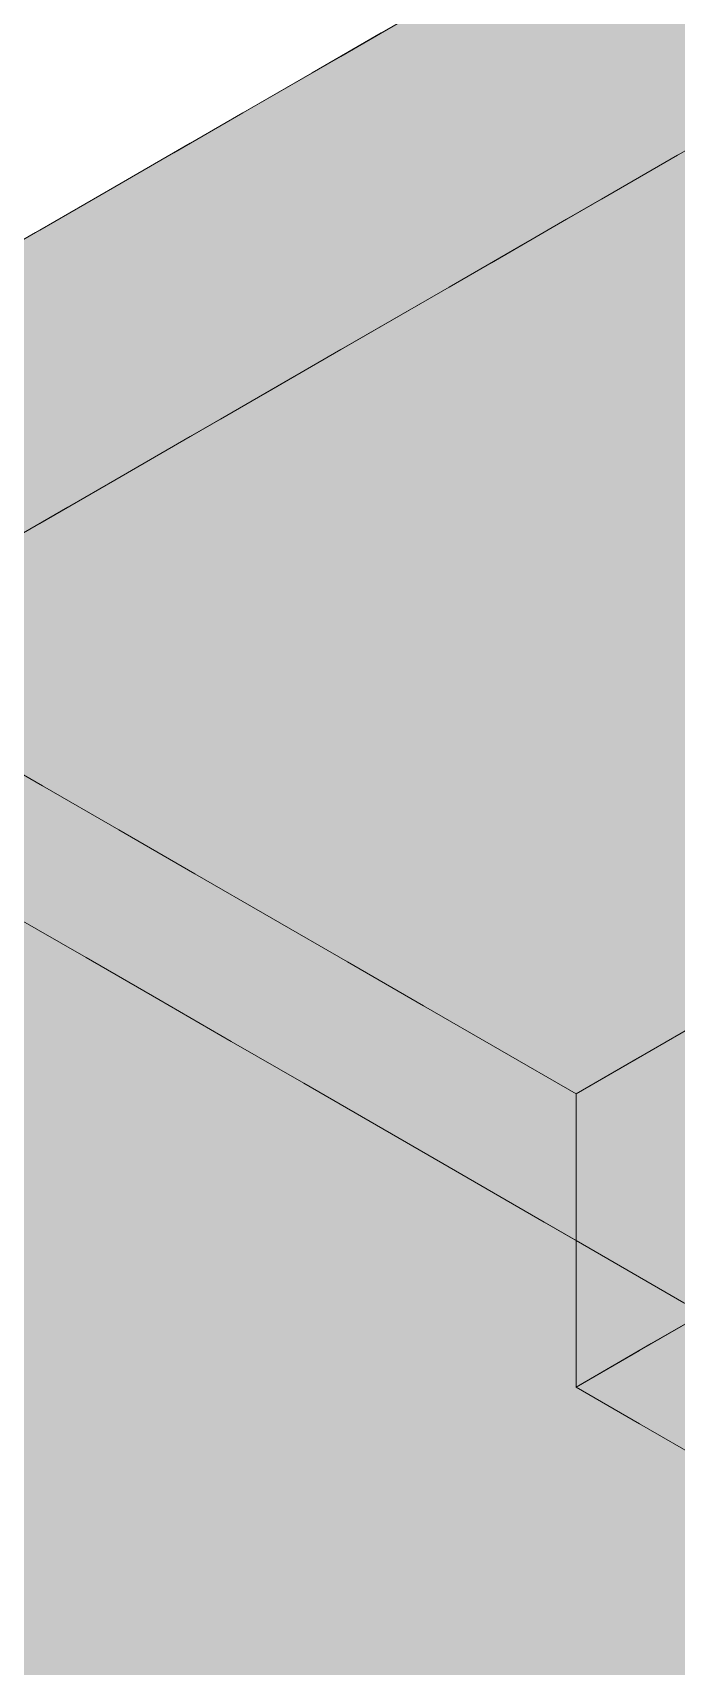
# Model space of a CAD drawing. Header units: metres. Extents: x 349021 to 349543, y 9281040 to 9281959.
# Drawn here: x 349202.324 to 349202.543, y 9281044.325 to 9281044.882 of the extents above; entities that cross this region are included whole.
import ezdxf

# ---------------------------------------------------------------- set-up
doc = ezdxf.new("R2010")
doc.units = ezdxf.units.M
doc.header["$LTSCALE"] = 0.25
doc.layers.add('ISO-3D', color=7, linetype='CONTINUOUS', lineweight=13)
doc.layers.add('ISO-3D-ARISTAS', color=250, linetype='CONTINUOUS', lineweight=13)

msp = doc.modelspace()

# ---------------------------------------------------------------- linework, layer by layer
at = {"layer": 'ISO-3D', "true_color": 0x8e8d88}
for points in [[(349202.50567, 9281044.89148), (349202.48001, 9281044.87667), (349202.50567, 9281044.91815), (349202.48001, 9281044.90333)], [(349202.55699, 9281044.89444), (349202.53133, 9281044.87963), (349202.55699, 9281044.92111), (349202.53133, 9281044.9063)], [(349202.53133, 9281044.87963), (349202.50567, 9281044.86481), (349202.53133, 9281044.9063), (349202.50567, 9281044.89148)], [(349202.48001, 9281044.87667), (349202.45435, 9281044.86185), (349202.48001, 9281044.90333), (349202.45435, 9281044.88852)], [(349202.55699, 9281044.86778), (349202.53133, 9281044.85296), (349202.55699, 9281044.89444), (349202.53133, 9281044.87963)], [(349202.50567, 9281044.86481), (349202.48001, 9281044.85), (349202.50567, 9281044.89148), (349202.48001, 9281044.87667)], [(349202.45435, 9281044.86185), (349202.42869, 9281044.84704), (349202.45435, 9281044.88852), (349202.42869, 9281044.8737)], [(349202.53133, 9281044.85296), (349202.50567, 9281044.83815), (349202.53133, 9281044.87963), (349202.50567, 9281044.86481)], [(349202.42869, 9281044.84704), (349202.40303, 9281044.83222), (349202.42869, 9281044.8737), (349202.40303, 9281044.85889)], [(349202.48001, 9281044.85), (349202.45435, 9281044.83519), (349202.48001, 9281044.87667), (349202.45435, 9281044.86185)], [(349202.55699, 9281044.84778), (349202.53133, 9281044.83296), (349202.55699, 9281044.86778), (349202.53133, 9281044.85296)], [(349202.45435, 9281044.83519), (349202.42869, 9281044.82037), (349202.45435, 9281044.86185), (349202.42869, 9281044.84704)], [(349202.50567, 9281044.83815), (349202.48001, 9281044.82333), (349202.50567, 9281044.86481), (349202.48001, 9281044.85)], [(349202.40303, 9281044.83222), (349202.37737, 9281044.81741), (349202.40303, 9281044.85889), (349202.37737, 9281044.84407)], [(349202.48001, 9281044.82333), (349202.45435, 9281044.80852), (349202.48001, 9281044.85), (349202.45435, 9281044.83519)], [(349202.53133, 9281044.83296), (349202.50567, 9281044.81815), (349202.53133, 9281044.85296), (349202.50567, 9281044.83815)], [(349202.42869, 9281044.82037), (349202.40303, 9281044.80556), (349202.42869, 9281044.84704), (349202.40303, 9281044.83222)], [(349202.37737, 9281044.81741), (349202.35171, 9281044.80259), (349202.37737, 9281044.84407), (349202.35171, 9281044.82926)], [(349202.45435, 9281044.80852), (349202.42869, 9281044.7937), (349202.45435, 9281044.83519), (349202.42869, 9281044.82037)], [(349202.50567, 9281044.81815), (349202.48001, 9281044.80333), (349202.50567, 9281044.83815), (349202.48001, 9281044.82333)], [(349202.35171, 9281044.80259), (349202.32605, 9281044.78778), (349202.35171, 9281044.82926), (349202.32605, 9281044.81444)], [(349202.40303, 9281044.80556), (349202.37737, 9281044.79074), (349202.40303, 9281044.83222), (349202.37737, 9281044.81741)], [(349202.48001, 9281044.80333), (349202.45435, 9281044.78852), (349202.48001, 9281044.82333), (349202.45435, 9281044.80852)], [(349202.37737, 9281044.79074), (349202.35171, 9281044.77593), (349202.37737, 9281044.81741), (349202.35171, 9281044.80259)], [(349202.42869, 9281044.7937), (349202.40303, 9281044.77889), (349202.42869, 9281044.82037), (349202.40303, 9281044.80556)], [(349202.32605, 9281044.78778), (349202.30039, 9281044.77296), (349202.32605, 9281044.81444), (349202.30039, 9281044.79963)], [(349202.40303, 9281044.77889), (349202.37737, 9281044.76407), (349202.40303, 9281044.80556), (349202.37737, 9281044.79074)], [(349202.45435, 9281044.78852), (349202.42869, 9281044.7737), (349202.45435, 9281044.80852), (349202.42869, 9281044.7937)], [(349202.35171, 9281044.77593), (349202.32605, 9281044.76111), (349202.35171, 9281044.80259), (349202.32605, 9281044.78778)], [(349202.37737, 9281044.76407), (349202.35171, 9281044.74926), (349202.37737, 9281044.79074), (349202.35171, 9281044.77593)], [(349202.42869, 9281044.7737), (349202.40303, 9281044.75889), (349202.42869, 9281044.7937), (349202.40303, 9281044.77889)], [(349202.32605, 9281044.76111), (349202.30039, 9281044.7463), (349202.32605, 9281044.78778), (349202.30039, 9281044.77296)], [(349202.40303, 9281044.75889), (349202.37737, 9281044.74407), (349202.40303, 9281044.77889), (349202.37737, 9281044.76407)], [(349202.35171, 9281044.74926), (349202.32605, 9281044.73444), (349202.35171, 9281044.77593), (349202.32605, 9281044.76111)], [(349202.32605, 9281044.73444), (349202.30039, 9281044.71963), (349202.32605, 9281044.76111), (349202.30039, 9281044.7463)], [(349202.37737, 9281044.74407), (349202.35171, 9281044.72926), (349202.37737, 9281044.76407), (349202.35171, 9281044.74926)], [(349202.35171, 9281044.72926), (349202.32605, 9281044.71444), (349202.35171, 9281044.74926), (349202.32605, 9281044.73444)], [(349202.32605, 9281044.71444), (349202.30039, 9281044.69963), (349202.32605, 9281044.73444), (349202.30039, 9281044.71963)], [(349202.5602, 9281044.52463), (349202.53454, 9281044.50981), (349202.5602, 9281044.54963), (349202.53454, 9281044.53481)], [(349202.53454, 9281044.50981), (349202.50888, 9281044.495), (349202.53454, 9281044.53481), (349202.50888, 9281044.52)], [(349202.5602, 9281044.49963), (349202.53454, 9281044.48481), (349202.5602, 9281044.52463), (349202.53454, 9281044.50981)], [(349202.53454, 9281044.48481), (349202.50888, 9281044.47), (349202.53454, 9281044.50981), (349202.50888, 9281044.495)], [(349202.5602, 9281044.47463), (349202.53454, 9281044.45981), (349202.5602, 9281044.49963), (349202.53454, 9281044.48481)], [(349202.53454, 9281044.45981), (349202.50888, 9281044.445), (349202.53454, 9281044.48481), (349202.50888, 9281044.47)], [(349202.5602, 9281044.44963), (349202.53454, 9281044.43481), (349202.5602, 9281044.47463), (349202.53454, 9281044.45981)], [(349202.53454, 9281044.43481), (349202.50888, 9281044.42), (349202.53454, 9281044.45981), (349202.50888, 9281044.445)]]:
    msp.add_solid(points, dxfattribs=at)
at = {"layer": 'ISO-3D', "true_color": 0xb0aea8}
for points in [[(349202.51438, 9281044.8946), (349202.4908, 9281044.88099), (349202.48963, 9281044.90889), (349202.46606, 9281044.89528)], [(349202.5627, 9281044.89393), (349202.53912, 9281044.88032), (349202.53795, 9281044.90821), (349202.51438, 9281044.8946)], [(349202.4908, 9281044.88099), (349202.46723, 9281044.86738), (349202.46606, 9281044.89528), (349202.44248, 9281044.88167)], [(349202.53912, 9281044.88032), (349202.51555, 9281044.86671), (349202.51438, 9281044.8946), (349202.4908, 9281044.88099)], [(349202.58744, 9281044.87964), (349202.56386, 9281044.86603), (349202.5627, 9281044.89393), (349202.53912, 9281044.88032)], [(349202.46723, 9281044.86738), (349202.44365, 9281044.85377), (349202.44248, 9281044.88167), (349202.41891, 9281044.86806)], [(349202.51555, 9281044.86671), (349202.49197, 9281044.8531), (349202.4908, 9281044.88099), (349202.46723, 9281044.86738)], [(349202.56386, 9281044.86603), (349202.54029, 9281044.85242), (349202.53912, 9281044.88032), (349202.51555, 9281044.86671)], [(349202.44365, 9281044.85377), (349202.42008, 9281044.84016), (349202.41891, 9281044.86806), (349202.39533, 9281044.85444)], [(349202.49197, 9281044.8531), (349202.4684, 9281044.83948), (349202.46723, 9281044.86738), (349202.44365, 9281044.85377)], [(349202.54029, 9281044.85242), (349202.51671, 9281044.83881), (349202.51555, 9281044.86671), (349202.49197, 9281044.8531)], [(349202.58861, 9281044.85175), (349202.56503, 9281044.83813), (349202.56386, 9281044.86603), (349202.54029, 9281044.85242)], [(349202.42008, 9281044.84016), (349202.3965, 9281044.82655), (349202.39533, 9281044.85444), (349202.37176, 9281044.84083)], [(349202.4684, 9281044.83948), (349202.44482, 9281044.82587), (349202.44365, 9281044.85377), (349202.42008, 9281044.84016)], [(349202.51671, 9281044.83881), (349202.49314, 9281044.8252), (349202.49197, 9281044.8531), (349202.4684, 9281044.83948)], [(349202.56503, 9281044.83813), (349202.54146, 9281044.82452), (349202.54029, 9281044.85242), (349202.51671, 9281044.83881)], [(349202.3965, 9281044.82655), (349202.37293, 9281044.81294), (349202.37176, 9281044.84083), (349202.34818, 9281044.82722)], [(349202.44482, 9281044.82587), (349202.42124, 9281044.81226), (349202.42008, 9281044.84016), (349202.3965, 9281044.82655)], [(349202.49314, 9281044.8252), (349202.46956, 9281044.81159), (349202.4684, 9281044.83948), (349202.44482, 9281044.82587)], [(349202.54146, 9281044.82452), (349202.51788, 9281044.81091), (349202.51671, 9281044.83881), (349202.49314, 9281044.8252)], [(349202.5695, 9281044.825), (349202.54352, 9281044.81), (349202.54352, 9281044.84), (349202.51754, 9281044.825)], [(349202.58978, 9281044.82385), (349202.5662, 9281044.81024), (349202.56503, 9281044.83813), (349202.54146, 9281044.82452)], [(349202.37293, 9281044.81294), (349202.34935, 9281044.79933), (349202.34818, 9281044.82722), (349202.32461, 9281044.81361)], [(349202.42124, 9281044.81226), (349202.39767, 9281044.79865), (349202.3965, 9281044.82655), (349202.37293, 9281044.81294)], [(349202.46956, 9281044.81159), (349202.44599, 9281044.79798), (349202.44482, 9281044.82587), (349202.42124, 9281044.81226)], [(349202.51788, 9281044.81091), (349202.49431, 9281044.7973), (349202.49314, 9281044.8252), (349202.46956, 9281044.81159)], [(349202.54352, 9281044.81), (349202.51754, 9281044.795), (349202.51754, 9281044.825), (349202.49156, 9281044.81)], [(349202.5662, 9281044.81024), (349202.54263, 9281044.79663), (349202.54146, 9281044.82452), (349202.51788, 9281044.81091)], [(349202.34935, 9281044.79933), (349202.32578, 9281044.78571), (349202.32461, 9281044.81361), (349202.30103, 9281044.8)], [(349202.39767, 9281044.79865), (349202.37409, 9281044.78504), (349202.37293, 9281044.81294), (349202.34935, 9281044.79933)], [(349202.44599, 9281044.79798), (349202.42241, 9281044.78437), (349202.42124, 9281044.81226), (349202.39767, 9281044.79865)], [(349202.49431, 9281044.7973), (349202.47073, 9281044.78369), (349202.46956, 9281044.81159), (349202.44599, 9281044.79798)], [(349202.54263, 9281044.79663), (349202.51905, 9281044.78302), (349202.51788, 9281044.81091), (349202.49431, 9281044.7973)], [(349202.51754, 9281044.795), (349202.49156, 9281044.78), (349202.49156, 9281044.81), (349202.46558, 9281044.795)], [(349202.5695, 9281044.795), (349202.54352, 9281044.78), (349202.54352, 9281044.81), (349202.51754, 9281044.795)], [(349202.59094, 9281044.79595), (349202.56737, 9281044.78234), (349202.5662, 9281044.81024), (349202.54263, 9281044.79663)], [(349202.32578, 9281044.78571), (349202.31712, 9281044.78071), (349202.30103, 9281044.8), (349202.29237, 9281044.795)], [(349202.37409, 9281044.78504), (349202.35052, 9281044.77143), (349202.34935, 9281044.79933), (349202.32578, 9281044.78571)], [(349202.42241, 9281044.78437), (349202.39884, 9281044.77075), (349202.39767, 9281044.79865), (349202.37409, 9281044.78504)], [(349202.47073, 9281044.78369), (349202.44716, 9281044.77008), (349202.44599, 9281044.79798), (349202.42241, 9281044.78437)], [(349202.49156, 9281044.78), (349202.46558, 9281044.765), (349202.46558, 9281044.795), (349202.4396, 9281044.78)], [(349202.51905, 9281044.78302), (349202.49548, 9281044.7694), (349202.49431, 9281044.7973), (349202.47073, 9281044.78369)], [(349202.54352, 9281044.78), (349202.51754, 9281044.765), (349202.51754, 9281044.795), (349202.49156, 9281044.78)], [(349202.56737, 9281044.78234), (349202.54379, 9281044.76873), (349202.54263, 9281044.79663), (349202.51905, 9281044.78302)], [(349202.35052, 9281044.77143), (349202.34186, 9281044.76643), (349202.32578, 9281044.78571), (349202.31712, 9281044.78071)], [(349202.39884, 9281044.77075), (349202.37526, 9281044.75714), (349202.37409, 9281044.78504), (349202.35052, 9281044.77143)], [(349202.44716, 9281044.77008), (349202.42358, 9281044.75647), (349202.42241, 9281044.78437), (349202.39884, 9281044.77075)], [(349202.49548, 9281044.7694), (349202.4719, 9281044.75579), (349202.47073, 9281044.78369), (349202.44716, 9281044.77008)], [(349202.54379, 9281044.76873), (349202.52022, 9281044.75512), (349202.51905, 9281044.78302), (349202.49548, 9281044.7694)], [(349202.34186, 9281044.76643), (349202.31712, 9281044.75214), (349202.31712, 9281044.78071), (349202.29237, 9281044.76643)], [(349202.46558, 9281044.765), (349202.4396, 9281044.75), (349202.4396, 9281044.78), (349202.41362, 9281044.765)], [(349202.51754, 9281044.765), (349202.49156, 9281044.75), (349202.49156, 9281044.78), (349202.46558, 9281044.765)], [(349202.5695, 9281044.765), (349202.54352, 9281044.75), (349202.54352, 9281044.78), (349202.51754, 9281044.765)], [(349202.3666, 9281044.75214), (349202.34186, 9281044.73786), (349202.34186, 9281044.76643), (349202.31712, 9281044.75214)], [(349202.37526, 9281044.75714), (349202.3666, 9281044.75214), (349202.35052, 9281044.77143), (349202.34186, 9281044.76643)], [(349202.42358, 9281044.75647), (349202.40001, 9281044.74286), (349202.39884, 9281044.77075), (349202.37526, 9281044.75714)], [(349202.4719, 9281044.75579), (349202.44833, 9281044.74218), (349202.44716, 9281044.77008), (349202.42358, 9281044.75647)], [(349202.52022, 9281044.75512), (349202.49664, 9281044.74151), (349202.49548, 9281044.7694), (349202.4719, 9281044.75579)], [(349202.56854, 9281044.75444), (349202.54496, 9281044.74083), (349202.54379, 9281044.76873), (349202.52022, 9281044.75512)], [(349202.4396, 9281044.75), (349202.41362, 9281044.735), (349202.41362, 9281044.765), (349202.38763, 9281044.75)], [(349202.49156, 9281044.75), (349202.46558, 9281044.735), (349202.46558, 9281044.765), (349202.4396, 9281044.75)], [(349202.54352, 9281044.75), (349202.51754, 9281044.735), (349202.51754, 9281044.765), (349202.49156, 9281044.75)], [(349202.40001, 9281044.74286), (349202.39135, 9281044.73786), (349202.37526, 9281044.75714), (349202.3666, 9281044.75214)], [(349202.44833, 9281044.74218), (349202.42475, 9281044.72857), (349202.42358, 9281044.75647), (349202.40001, 9281044.74286)], [(349202.49664, 9281044.74151), (349202.47307, 9281044.7279), (349202.4719, 9281044.75579), (349202.44833, 9281044.74218)], [(349202.54496, 9281044.74083), (349202.52139, 9281044.72722), (349202.52022, 9281044.75512), (349202.49664, 9281044.74151)], [(349202.34186, 9281044.73786), (349202.31712, 9281044.72357), (349202.31712, 9281044.75214), (349202.29237, 9281044.73786)], [(349202.39135, 9281044.73786), (349202.3666, 9281044.72357), (349202.3666, 9281044.75214), (349202.34186, 9281044.73786)], [(349202.41362, 9281044.735), (349202.38763, 9281044.72), (349202.38763, 9281044.75), (349202.36165, 9281044.735)], [(349202.46558, 9281044.735), (349202.4396, 9281044.72), (349202.4396, 9281044.75), (349202.41362, 9281044.735)], [(349202.51754, 9281044.735), (349202.49156, 9281044.72), (349202.49156, 9281044.75), (349202.46558, 9281044.735)], [(349202.5695, 9281044.735), (349202.54352, 9281044.72), (349202.54352, 9281044.75), (349202.51754, 9281044.735)], [(349202.42475, 9281044.72857), (349202.41609, 9281044.72357), (349202.40001, 9281044.74286), (349202.39135, 9281044.73786)], [(349202.47307, 9281044.7279), (349202.44949, 9281044.71429), (349202.44833, 9281044.74218), (349202.42475, 9281044.72857)], [(349202.52139, 9281044.72722), (349202.49781, 9281044.71361), (349202.49664, 9281044.74151), (349202.47307, 9281044.7279)], [(349202.56971, 9281044.72655), (349202.54613, 9281044.71294), (349202.54496, 9281044.74083), (349202.52139, 9281044.72722)], [(349202.3666, 9281044.72357), (349202.34186, 9281044.70929), (349202.34186, 9281044.73786), (349202.31712, 9281044.72357)], [(349202.38763, 9281044.72), (349202.36165, 9281044.705), (349202.36165, 9281044.735), (349202.33567, 9281044.72)], [(349202.41609, 9281044.72357), (349202.39135, 9281044.70929), (349202.39135, 9281044.73786), (349202.3666, 9281044.72357)], [(349202.4396, 9281044.72), (349202.41362, 9281044.705), (349202.41362, 9281044.735), (349202.38763, 9281044.72)], [(349202.49156, 9281044.72), (349202.46558, 9281044.705), (349202.46558, 9281044.735), (349202.4396, 9281044.72)], [(349202.54352, 9281044.72), (349202.51754, 9281044.705), (349202.51754, 9281044.735), (349202.49156, 9281044.72)], [(349202.44949, 9281044.71429), (349202.44083, 9281044.70929), (349202.42475, 9281044.72857), (349202.41609, 9281044.72357)], [(349202.49781, 9281044.71361), (349202.47424, 9281044.7), (349202.47307, 9281044.7279), (349202.44949, 9281044.71429)], [(349202.54613, 9281044.71294), (349202.52256, 9281044.69933), (349202.52139, 9281044.72722), (349202.49781, 9281044.71361)], [(349202.34186, 9281044.70929), (349202.31712, 9281044.695), (349202.31712, 9281044.72357), (349202.29237, 9281044.70929)], [(349202.39135, 9281044.70929), (349202.3666, 9281044.695), (349202.3666, 9281044.72357), (349202.34186, 9281044.70929)], [(349202.44083, 9281044.70929), (349202.41609, 9281044.695), (349202.41609, 9281044.72357), (349202.39135, 9281044.70929)], [(349202.36165, 9281044.705), (349202.34, 9281044.6925), (349202.33567, 9281044.72), (349202.31402, 9281044.7075)], [(349202.41362, 9281044.705), (349202.38763, 9281044.69), (349202.38763, 9281044.72), (349202.36165, 9281044.705)], [(349202.46558, 9281044.705), (349202.4396, 9281044.69), (349202.4396, 9281044.72), (349202.41362, 9281044.705)], [(349202.51754, 9281044.705), (349202.49156, 9281044.69), (349202.49156, 9281044.72), (349202.46558, 9281044.705)], [(349202.5695, 9281044.705), (349202.54352, 9281044.69), (349202.54352, 9281044.72), (349202.51754, 9281044.705)], [(349202.47424, 9281044.7), (349202.46558, 9281044.695), (349202.44949, 9281044.71429), (349202.44083, 9281044.70929)], [(349202.52256, 9281044.69933), (349202.49898, 9281044.68571), (349202.49781, 9281044.71361), (349202.47424, 9281044.7)], [(349202.57087, 9281044.69865), (349202.5473, 9281044.68504), (349202.54613, 9281044.71294), (349202.52256, 9281044.69933)], [(349202.34, 9281044.6925), (349202.31835, 9281044.68), (349202.31402, 9281044.7075), (349202.29237, 9281044.695)], [(349202.3666, 9281044.695), (349202.34186, 9281044.68071), (349202.34186, 9281044.70929), (349202.31712, 9281044.695)], [(349202.38763, 9281044.69), (349202.36598, 9281044.6775), (349202.36165, 9281044.705), (349202.34, 9281044.6925)], [(349202.41609, 9281044.695), (349202.39135, 9281044.68071), (349202.39135, 9281044.70929), (349202.3666, 9281044.695)], [(349202.4396, 9281044.69), (349202.41362, 9281044.675), (349202.41362, 9281044.705), (349202.38763, 9281044.69)], [(349202.46558, 9281044.695), (349202.44083, 9281044.68071), (349202.44083, 9281044.70929), (349202.41609, 9281044.695)], [(349202.49156, 9281044.69), (349202.46558, 9281044.675), (349202.46558, 9281044.705), (349202.4396, 9281044.69)], [(349202.54352, 9281044.69), (349202.51754, 9281044.675), (349202.51754, 9281044.705), (349202.49156, 9281044.69)], [(349202.49898, 9281044.68571), (349202.49032, 9281044.68071), (349202.47424, 9281044.7), (349202.46558, 9281044.695)], [(349202.5473, 9281044.68504), (349202.52372, 9281044.67143), (349202.52256, 9281044.69933), (349202.49898, 9281044.68571)], [(349202.34186, 9281044.68071), (349202.31712, 9281044.66643), (349202.31712, 9281044.695), (349202.29237, 9281044.68071)], [(349202.39135, 9281044.68071), (349202.3666, 9281044.66643), (349202.3666, 9281044.695), (349202.34186, 9281044.68071)], [(349202.44083, 9281044.68071), (349202.41609, 9281044.66643), (349202.41609, 9281044.695), (349202.39135, 9281044.68071)], [(349202.49032, 9281044.68071), (349202.46558, 9281044.66643), (349202.46558, 9281044.695), (349202.44083, 9281044.68071)], [(349202.36598, 9281044.6775), (349202.34433, 9281044.665), (349202.34, 9281044.6925), (349202.31835, 9281044.68)], [(349202.41362, 9281044.675), (349202.39196, 9281044.6625), (349202.38763, 9281044.69), (349202.36598, 9281044.6775)], [(349202.46558, 9281044.675), (349202.4396, 9281044.66), (349202.4396, 9281044.69), (349202.41362, 9281044.675)], [(349202.51754, 9281044.675), (349202.49156, 9281044.66), (349202.49156, 9281044.69), (349202.46558, 9281044.675)], [(349202.5695, 9281044.675), (349202.54352, 9281044.66), (349202.54352, 9281044.69), (349202.51754, 9281044.675)], [(349202.52372, 9281044.67143), (349202.51506, 9281044.66643), (349202.49898, 9281044.68571), (349202.49032, 9281044.68071)], [(349202.57204, 9281044.67075), (349202.54847, 9281044.65714), (349202.5473, 9281044.68504), (349202.52372, 9281044.67143)], [(349202.34433, 9281044.665), (349202.32268, 9281044.6525), (349202.31835, 9281044.68), (349202.2967, 9281044.6675)], [(349202.3666, 9281044.66643), (349202.34186, 9281044.65214), (349202.34186, 9281044.68071), (349202.31712, 9281044.66643)], [(349202.39196, 9281044.6625), (349202.37031, 9281044.65), (349202.36598, 9281044.6775), (349202.34433, 9281044.665)], [(349202.41609, 9281044.66643), (349202.39135, 9281044.65214), (349202.39135, 9281044.68071), (349202.3666, 9281044.66643)], [(349202.46558, 9281044.66643), (349202.44083, 9281044.65214), (349202.44083, 9281044.68071), (349202.41609, 9281044.66643)], [(349202.51506, 9281044.66643), (349202.49032, 9281044.65214), (349202.49032, 9281044.68071), (349202.46558, 9281044.66643)], [(349202.4396, 9281044.66), (349202.41795, 9281044.6475), (349202.41362, 9281044.675), (349202.39196, 9281044.6625)], [(349202.49156, 9281044.66), (349202.46558, 9281044.645), (349202.46558, 9281044.675), (349202.4396, 9281044.66)], [(349202.54352, 9281044.66), (349202.51754, 9281044.645), (349202.51754, 9281044.675), (349202.49156, 9281044.66)], [(349202.34186, 9281044.65214), (349202.31712, 9281044.63786), (349202.31712, 9281044.66643), (349202.29237, 9281044.65214)], [(349202.39135, 9281044.65214), (349202.3666, 9281044.63786), (349202.3666, 9281044.66643), (349202.34186, 9281044.65214)], [(349202.44083, 9281044.65214), (349202.41609, 9281044.63786), (349202.41609, 9281044.66643), (349202.39135, 9281044.65214)], [(349202.49032, 9281044.65214), (349202.46558, 9281044.63786), (349202.46558, 9281044.66643), (349202.44083, 9281044.65214)], [(349202.53981, 9281044.65214), (349202.51506, 9281044.63786), (349202.51506, 9281044.66643), (349202.49032, 9281044.65214)], [(349202.54847, 9281044.65714), (349202.53981, 9281044.65214), (349202.52372, 9281044.67143), (349202.51506, 9281044.66643)], [(349202.37031, 9281044.65), (349202.34866, 9281044.6375), (349202.34433, 9281044.665), (349202.32268, 9281044.6525)], [(349202.41795, 9281044.6475), (349202.3963, 9281044.635), (349202.39196, 9281044.6625), (349202.37031, 9281044.65)], [(349202.46558, 9281044.645), (349202.44393, 9281044.6325), (349202.4396, 9281044.66), (349202.41795, 9281044.6475)], [(349202.51754, 9281044.645), (349202.49156, 9281044.63), (349202.49156, 9281044.66), (349202.46558, 9281044.645)], [(349202.5695, 9281044.645), (349202.54352, 9281044.63), (349202.54352, 9281044.66), (349202.51754, 9281044.645)], [(349202.57321, 9281044.64286), (349202.56455, 9281044.63786), (349202.54847, 9281044.65714), (349202.53981, 9281044.65214)], [(349202.34866, 9281044.6375), (349202.32701, 9281044.625), (349202.32268, 9281044.6525), (349202.30103, 9281044.64)], [(349202.3666, 9281044.63786), (349202.34186, 9281044.62357), (349202.34186, 9281044.65214), (349202.31712, 9281044.63786)], [(349202.3963, 9281044.635), (349202.37464, 9281044.6225), (349202.37031, 9281044.65), (349202.34866, 9281044.6375)], [(349202.41609, 9281044.63786), (349202.39135, 9281044.62357), (349202.39135, 9281044.65214), (349202.3666, 9281044.63786)], [(349202.46558, 9281044.63786), (349202.44083, 9281044.62357), (349202.44083, 9281044.65214), (349202.41609, 9281044.63786)], [(349202.51506, 9281044.63786), (349202.49032, 9281044.62357), (349202.49032, 9281044.65214), (349202.46558, 9281044.63786)], [(349202.56455, 9281044.63786), (349202.53981, 9281044.62357), (349202.53981, 9281044.65214), (349202.51506, 9281044.63786)], [(349202.44393, 9281044.6325), (349202.42228, 9281044.62), (349202.41795, 9281044.6475), (349202.3963, 9281044.635)], [(349202.49156, 9281044.63), (349202.46991, 9281044.6175), (349202.46558, 9281044.645), (349202.44393, 9281044.6325)], [(349202.54352, 9281044.63), (349202.51754, 9281044.615), (349202.51754, 9281044.645), (349202.49156, 9281044.63)], [(349202.34186, 9281044.62357), (349202.31712, 9281044.60929), (349202.31712, 9281044.63786), (349202.29237, 9281044.62357)], [(349202.37464, 9281044.6225), (349202.35299, 9281044.61), (349202.34866, 9281044.6375), (349202.32701, 9281044.625)], [(349202.39135, 9281044.62357), (349202.3666, 9281044.60929), (349202.3666, 9281044.63786), (349202.34186, 9281044.62357)], [(349202.42228, 9281044.62), (349202.40063, 9281044.6075), (349202.3963, 9281044.635), (349202.37464, 9281044.6225)], [(349202.44083, 9281044.62357), (349202.41609, 9281044.60929), (349202.41609, 9281044.63786), (349202.39135, 9281044.62357)], [(349202.46991, 9281044.6175), (349202.44826, 9281044.605), (349202.44393, 9281044.6325), (349202.42228, 9281044.62)], [(349202.49032, 9281044.62357), (349202.46558, 9281044.60929), (349202.46558, 9281044.63786), (349202.44083, 9281044.62357)], [(349202.53981, 9281044.62357), (349202.51506, 9281044.60929), (349202.51506, 9281044.63786), (349202.49032, 9281044.62357)], [(349202.5893, 9281044.62357), (349202.56455, 9281044.60929), (349202.56455, 9281044.63786), (349202.53981, 9281044.62357)], [(349202.51754, 9281044.615), (349202.49589, 9281044.6025), (349202.49156, 9281044.63), (349202.46991, 9281044.6175)], [(349202.5695, 9281044.615), (349202.54352, 9281044.6), (349202.54352, 9281044.63), (349202.51754, 9281044.615)], [(349202.3666, 9281044.60929), (349202.34186, 9281044.595), (349202.34186, 9281044.62357), (349202.31712, 9281044.60929)], [(349202.40063, 9281044.6075), (349202.37897, 9281044.595), (349202.37464, 9281044.6225), (349202.35299, 9281044.61)], [(349202.41609, 9281044.60929), (349202.39135, 9281044.595), (349202.39135, 9281044.62357), (349202.3666, 9281044.60929)], [(349202.46558, 9281044.60929), (349202.44083, 9281044.595), (349202.44083, 9281044.62357), (349202.41609, 9281044.60929)], [(349202.51506, 9281044.60929), (349202.49032, 9281044.595), (349202.49032, 9281044.62357), (349202.46558, 9281044.60929)], [(349202.56455, 9281044.60929), (349202.53981, 9281044.595), (349202.53981, 9281044.62357), (349202.51506, 9281044.60929)], [(349202.44826, 9281044.605), (349202.42661, 9281044.5925), (349202.42228, 9281044.62), (349202.40063, 9281044.6075)], [(349202.49589, 9281044.6025), (349202.47424, 9281044.59), (349202.46991, 9281044.6175), (349202.44826, 9281044.605)], [(349202.54352, 9281044.6), (349202.52187, 9281044.5875), (349202.51754, 9281044.615), (349202.49589, 9281044.6025)], [(349202.34186, 9281044.595), (349202.31712, 9281044.58071), (349202.31712, 9281044.60929), (349202.29237, 9281044.595)], [(349202.39135, 9281044.595), (349202.3666, 9281044.58071), (349202.3666, 9281044.60929), (349202.34186, 9281044.595)], [(349202.42661, 9281044.5925), (349202.40496, 9281044.58), (349202.40063, 9281044.6075), (349202.37897, 9281044.595)], [(349202.44083, 9281044.595), (349202.41609, 9281044.58071), (349202.41609, 9281044.60929), (349202.39135, 9281044.595)], [(349202.47424, 9281044.59), (349202.45259, 9281044.5775), (349202.44826, 9281044.605), (349202.42661, 9281044.5925)], [(349202.49032, 9281044.595), (349202.46558, 9281044.58071), (349202.46558, 9281044.60929), (349202.44083, 9281044.595)], [(349202.53981, 9281044.595), (349202.51506, 9281044.58071), (349202.51506, 9281044.60929), (349202.49032, 9281044.595)], [(349202.5893, 9281044.595), (349202.56455, 9281044.58071), (349202.56455, 9281044.60929), (349202.53981, 9281044.595)], [(349202.52187, 9281044.5875), (349202.50022, 9281044.575), (349202.49589, 9281044.6025), (349202.47424, 9281044.59)], [(349202.5695, 9281044.585), (349202.54785, 9281044.5725), (349202.54352, 9281044.6), (349202.52187, 9281044.5875)], [(349202.3666, 9281044.58071), (349202.34186, 9281044.56643), (349202.34186, 9281044.595), (349202.31712, 9281044.58071)], [(349202.41609, 9281044.58071), (349202.39135, 9281044.56643), (349202.39135, 9281044.595), (349202.3666, 9281044.58071)], [(349202.46558, 9281044.58071), (349202.44083, 9281044.56643), (349202.44083, 9281044.595), (349202.41609, 9281044.58071)], [(349202.51506, 9281044.58071), (349202.49032, 9281044.56643), (349202.49032, 9281044.595), (349202.46558, 9281044.58071)], [(349202.56455, 9281044.58071), (349202.53981, 9281044.56643), (349202.53981, 9281044.595), (349202.51506, 9281044.58071)], [(349202.45259, 9281044.5775), (349202.43094, 9281044.565), (349202.42661, 9281044.5925), (349202.40496, 9281044.58)], [(349202.50022, 9281044.575), (349202.47857, 9281044.5625), (349202.47424, 9281044.59), (349202.45259, 9281044.5775)], [(349202.54785, 9281044.5725), (349202.5262, 9281044.56), (349202.52187, 9281044.5875), (349202.50022, 9281044.575)], [(349202.39135, 9281044.56643), (349202.3666, 9281044.55214), (349202.3666, 9281044.58071), (349202.34186, 9281044.56643)], [(349202.44083, 9281044.56643), (349202.41609, 9281044.55214), (349202.41609, 9281044.58071), (349202.39135, 9281044.56643)], [(349202.47857, 9281044.5625), (349202.45692, 9281044.55), (349202.45259, 9281044.5775), (349202.43094, 9281044.565)], [(349202.49032, 9281044.56643), (349202.46558, 9281044.55214), (349202.46558, 9281044.58071), (349202.44083, 9281044.56643)], [(349202.53981, 9281044.56643), (349202.51506, 9281044.55214), (349202.51506, 9281044.58071), (349202.49032, 9281044.56643)], [(349202.5893, 9281044.56643), (349202.56455, 9281044.55214), (349202.56455, 9281044.58071), (349202.53981, 9281044.56643)], [(349202.5262, 9281044.56), (349202.50455, 9281044.5475), (349202.50022, 9281044.575), (349202.47857, 9281044.5625)], [(349202.57383, 9281044.5575), (349202.55218, 9281044.545), (349202.54785, 9281044.5725), (349202.5262, 9281044.56)], [(349202.41609, 9281044.55214), (349202.39135, 9281044.53786), (349202.39135, 9281044.56643), (349202.3666, 9281044.55214)], [(349202.46558, 9281044.55214), (349202.44083, 9281044.53786), (349202.44083, 9281044.56643), (349202.41609, 9281044.55214)], [(349202.51506, 9281044.55214), (349202.49032, 9281044.53786), (349202.49032, 9281044.56643), (349202.46558, 9281044.55214)], [(349202.56455, 9281044.55214), (349202.53981, 9281044.53786), (349202.53981, 9281044.56643), (349202.51506, 9281044.55214)], [(349202.50455, 9281044.5475), (349202.4829, 9281044.535), (349202.47857, 9281044.5625), (349202.45692, 9281044.55)], [(349202.55218, 9281044.545), (349202.53053, 9281044.5325), (349202.5262, 9281044.56), (349202.50455, 9281044.5475)], [(349202.44083, 9281044.53786), (349202.41609, 9281044.52357), (349202.41609, 9281044.55214), (349202.39135, 9281044.53786)], [(349202.49032, 9281044.53786), (349202.46558, 9281044.52357), (349202.46558, 9281044.55214), (349202.44083, 9281044.53786)], [(349202.53981, 9281044.53786), (349202.51506, 9281044.52357), (349202.51506, 9281044.55214), (349202.49032, 9281044.53786)], [(349202.57321, 9281044.54714), (349202.54847, 9281044.53286), (349202.56455, 9281044.55214), (349202.53981, 9281044.53786)], [(349202.53053, 9281044.5325), (349202.50888, 9281044.52), (349202.50455, 9281044.5475), (349202.4829, 9281044.535)], [(349202.46558, 9281044.52357), (349202.44083, 9281044.50929), (349202.44083, 9281044.53786), (349202.41609, 9281044.52357)], [(349202.51506, 9281044.52357), (349202.49032, 9281044.50929), (349202.49032, 9281044.53786), (349202.46558, 9281044.52357)], [(349202.54847, 9281044.53286), (349202.52372, 9281044.51857), (349202.53981, 9281044.53786), (349202.51506, 9281044.52357)], [(349202.57228, 9281044.51911), (349202.54754, 9281044.50482), (349202.54847, 9281044.53286), (349202.52372, 9281044.51857)], [(349202.49032, 9281044.50929), (349202.46558, 9281044.495), (349202.46558, 9281044.52357), (349202.44083, 9281044.50929)], [(349202.52372, 9281044.51857), (349202.49898, 9281044.50429), (349202.51506, 9281044.52357), (349202.49032, 9281044.50929)], [(349202.54754, 9281044.50482), (349202.5228, 9281044.49054), (349202.52372, 9281044.51857), (349202.49898, 9281044.50429)], [(349202.49898, 9281044.50429), (349202.47424, 9281044.49), (349202.49032, 9281044.50929), (349202.46558, 9281044.495)], [(349202.57136, 9281044.49107), (349202.54661, 9281044.47679), (349202.54754, 9281044.50482), (349202.5228, 9281044.49054)], [(349202.5228, 9281044.49054), (349202.49805, 9281044.47625), (349202.49898, 9281044.50429), (349202.47424, 9281044.49)], [(349202.54661, 9281044.47679), (349202.52187, 9281044.4625), (349202.5228, 9281044.49054), (349202.49805, 9281044.47625)], [(349202.57043, 9281044.46304), (349202.54568, 9281044.44875), (349202.54661, 9281044.47679), (349202.52187, 9281044.4625)], [(349202.57383, 9281044.4325), (349202.55218, 9281044.42), (349202.55218, 9281044.445), (349202.53053, 9281044.4325)], [(349202.55218, 9281044.42), (349202.53053, 9281044.4075), (349202.53053, 9281044.4325), (349202.50888, 9281044.42)], [(349202.57383, 9281044.4075), (349202.55218, 9281044.395), (349202.55218, 9281044.42), (349202.53053, 9281044.4075)]]:
    msp.add_solid(points, dxfattribs=at)
at = {"layer": 'ISO-3D', "true_color": 0x9e9d98}
for points in [[(349202.32701, 9281044.6), (349202.30103, 9281044.615), (349202.32701, 9281044.625), (349202.30103, 9281044.64)], [(349202.35299, 9281044.585), (349202.32701, 9281044.6), (349202.35299, 9281044.61), (349202.32701, 9281044.625)], [(349202.32701, 9281044.575), (349202.30103, 9281044.59), (349202.32701, 9281044.6), (349202.30103, 9281044.615)], [(349202.37897, 9281044.57), (349202.35299, 9281044.585), (349202.37897, 9281044.595), (349202.35299, 9281044.61)], [(349202.35299, 9281044.56), (349202.32701, 9281044.575), (349202.35299, 9281044.585), (349202.32701, 9281044.6)], [(349202.40496, 9281044.555), (349202.37897, 9281044.57), (349202.40496, 9281044.58), (349202.37897, 9281044.595)], [(349202.32701, 9281044.55), (349202.30103, 9281044.565), (349202.32701, 9281044.575), (349202.30103, 9281044.59)], [(349202.37897, 9281044.545), (349202.35299, 9281044.56), (349202.37897, 9281044.57), (349202.35299, 9281044.585)], [(349202.34186, 9281044.53976), (349202.31712, 9281044.55405), (349202.34186, 9281044.56643), (349202.31712, 9281044.58071)], [(349202.43094, 9281044.54), (349202.40496, 9281044.555), (349202.43094, 9281044.565), (349202.40496, 9281044.58)], [(349202.35299, 9281044.535), (349202.32701, 9281044.55), (349202.35299, 9281044.56), (349202.32701, 9281044.575)], [(349202.3666, 9281044.52548), (349202.34186, 9281044.53976), (349202.3666, 9281044.55214), (349202.34186, 9281044.56643)], [(349202.40496, 9281044.53), (349202.37897, 9281044.545), (349202.40496, 9281044.555), (349202.37897, 9281044.57)], [(349202.32701, 9281044.525), (349202.30103, 9281044.54), (349202.32701, 9281044.55), (349202.30103, 9281044.565)], [(349202.45692, 9281044.525), (349202.43094, 9281044.54), (349202.45692, 9281044.55), (349202.43094, 9281044.565)], [(349202.37897, 9281044.52), (349202.35299, 9281044.535), (349202.37897, 9281044.545), (349202.35299, 9281044.56)], [(349202.43094, 9281044.515), (349202.40496, 9281044.53), (349202.43094, 9281044.54), (349202.40496, 9281044.555)], [(349202.34186, 9281044.5131), (349202.31712, 9281044.52738), (349202.34186, 9281044.53976), (349202.31712, 9281044.55405)], [(349202.35299, 9281044.51), (349202.32701, 9281044.525), (349202.35299, 9281044.535), (349202.32701, 9281044.55)], [(349202.39135, 9281044.51119), (349202.3666, 9281044.52548), (349202.39135, 9281044.53786), (349202.3666, 9281044.55214)], [(349202.4829, 9281044.51), (349202.45692, 9281044.525), (349202.4829, 9281044.535), (349202.45692, 9281044.55)], [(349202.40496, 9281044.505), (349202.37897, 9281044.52), (349202.40496, 9281044.53), (349202.37897, 9281044.545)], [(349202.32701, 9281044.49687), (349202.30103, 9281044.51187), (349202.32701, 9281044.525), (349202.30103, 9281044.54)], [(349202.3666, 9281044.49881), (349202.34186, 9281044.5131), (349202.3666, 9281044.52548), (349202.34186, 9281044.53976)], [(349202.41609, 9281044.4969), (349202.39135, 9281044.51119), (349202.41609, 9281044.52357), (349202.39135, 9281044.53786)], [(349202.45692, 9281044.5), (349202.43094, 9281044.515), (349202.45692, 9281044.525), (349202.43094, 9281044.54)], [(349202.37897, 9281044.495), (349202.35299, 9281044.51), (349202.37897, 9281044.52), (349202.35299, 9281044.535)], [(349202.50888, 9281044.495), (349202.4829, 9281044.51), (349202.50888, 9281044.52), (349202.4829, 9281044.535)], [(349202.34186, 9281044.48643), (349202.31712, 9281044.50071), (349202.34186, 9281044.5131), (349202.31712, 9281044.52738)], [(349202.43094, 9281044.49), (349202.40496, 9281044.505), (349202.43094, 9281044.515), (349202.40496, 9281044.53)], [(349202.35299, 9281044.48187), (349202.32701, 9281044.49687), (349202.35299, 9281044.51), (349202.32701, 9281044.525)], [(349202.39135, 9281044.48452), (349202.3666, 9281044.49881), (349202.39135, 9281044.51119), (349202.3666, 9281044.52548)], [(349202.44083, 9281044.48262), (349202.41609, 9281044.4969), (349202.44083, 9281044.50929), (349202.41609, 9281044.52357)], [(349202.4829, 9281044.485), (349202.45692, 9281044.5), (349202.4829, 9281044.51), (349202.45692, 9281044.525)], [(349202.40496, 9281044.48), (349202.37897, 9281044.495), (349202.40496, 9281044.505), (349202.37897, 9281044.52)], [(349202.32701, 9281044.46875), (349202.30103, 9281044.48375), (349202.32701, 9281044.49687), (349202.30103, 9281044.51187)], [(349202.3666, 9281044.47214), (349202.34186, 9281044.48643), (349202.3666, 9281044.49881), (349202.34186, 9281044.5131)], [(349202.37897, 9281044.46687), (349202.35299, 9281044.48187), (349202.37897, 9281044.495), (349202.35299, 9281044.51)], [(349202.41609, 9281044.47024), (349202.39135, 9281044.48452), (349202.41609, 9281044.4969), (349202.39135, 9281044.51119)], [(349202.45692, 9281044.475), (349202.43094, 9281044.49), (349202.45692, 9281044.5), (349202.43094, 9281044.515)], [(349202.50888, 9281044.47), (349202.4829, 9281044.485), (349202.50888, 9281044.495), (349202.4829, 9281044.51)], [(349202.43094, 9281044.465), (349202.40496, 9281044.48), (349202.43094, 9281044.49), (349202.40496, 9281044.505)], [(349202.46558, 9281044.46833), (349202.44083, 9281044.48262), (349202.46558, 9281044.495), (349202.44083, 9281044.50929)], [(349202.34186, 9281044.46643), (349202.31712, 9281044.48071), (349202.34186, 9281044.48643), (349202.31712, 9281044.50071)], [(349202.39135, 9281044.45786), (349202.3666, 9281044.47214), (349202.39135, 9281044.48452), (349202.3666, 9281044.49881)], [(349202.4829, 9281044.46), (349202.45692, 9281044.475), (349202.4829, 9281044.485), (349202.45692, 9281044.5)], [(349202.35299, 9281044.45375), (349202.32701, 9281044.46875), (349202.35299, 9281044.48187), (349202.32701, 9281044.49687)], [(349202.40496, 9281044.45187), (349202.37897, 9281044.46687), (349202.40496, 9281044.48), (349202.37897, 9281044.495)], [(349202.44083, 9281044.45595), (349202.41609, 9281044.47024), (349202.44083, 9281044.48262), (349202.41609, 9281044.4969)], [(349202.48723, 9281044.45583), (349202.46558, 9281044.46833), (349202.48723, 9281044.4825), (349202.46558, 9281044.495)], [(349202.45692, 9281044.45), (349202.43094, 9281044.465), (349202.45692, 9281044.475), (349202.43094, 9281044.49)], [(349202.32701, 9281044.44062), (349202.30103, 9281044.45562), (349202.32701, 9281044.46875), (349202.30103, 9281044.48375)], [(349202.3666, 9281044.45214), (349202.34186, 9281044.46643), (349202.3666, 9281044.47214), (349202.34186, 9281044.48643)], [(349202.41609, 9281044.44357), (349202.39135, 9281044.45786), (349202.41609, 9281044.47024), (349202.39135, 9281044.48452)], [(349202.46558, 9281044.44167), (349202.44083, 9281044.45595), (349202.46558, 9281044.46833), (349202.44083, 9281044.48262)], [(349202.50888, 9281044.445), (349202.4829, 9281044.46), (349202.50888, 9281044.47), (349202.4829, 9281044.485)], [(349202.50888, 9281044.44333), (349202.48723, 9281044.45583), (349202.50888, 9281044.47), (349202.48723, 9281044.4825)], [(349202.34186, 9281044.43748), (349202.31712, 9281044.45177), (349202.34186, 9281044.46643), (349202.31712, 9281044.48071)], [(349202.37897, 9281044.43875), (349202.35299, 9281044.45375), (349202.37897, 9281044.46687), (349202.35299, 9281044.48187)], [(349202.43094, 9281044.43687), (349202.40496, 9281044.45187), (349202.43094, 9281044.465), (349202.40496, 9281044.48)], [(349202.39135, 9281044.43786), (349202.3666, 9281044.45214), (349202.39135, 9281044.45786), (349202.3666, 9281044.47214)], [(349202.4829, 9281044.435), (349202.45692, 9281044.45), (349202.4829, 9281044.46), (349202.45692, 9281044.475)], [(349202.35299, 9281044.42562), (349202.32701, 9281044.44062), (349202.35299, 9281044.45375), (349202.32701, 9281044.46875)], [(349202.3666, 9281044.4232), (349202.34186, 9281044.43748), (349202.3666, 9281044.45214), (349202.34186, 9281044.46643)], [(349202.40496, 9281044.42375), (349202.37897, 9281044.43875), (349202.40496, 9281044.45187), (349202.37897, 9281044.46687)], [(349202.44083, 9281044.42929), (349202.41609, 9281044.44357), (349202.44083, 9281044.45595), (349202.41609, 9281044.47024)], [(349202.48723, 9281044.42917), (349202.46558, 9281044.44167), (349202.48723, 9281044.45583), (349202.46558, 9281044.46833)], [(349202.53486, 9281044.42833), (349202.50888, 9281044.44333), (349202.53486, 9281044.455), (349202.50888, 9281044.47)], [(349202.45692, 9281044.42187), (349202.43094, 9281044.43687), (349202.45692, 9281044.45), (349202.43094, 9281044.465)], [(349202.50888, 9281044.42), (349202.4829, 9281044.435), (349202.50888, 9281044.445), (349202.4829, 9281044.46)], [(349202.32701, 9281044.4125), (349202.30103, 9281044.4275), (349202.32701, 9281044.44062), (349202.30103, 9281044.45562)], [(349202.41609, 9281044.42357), (349202.39135, 9281044.43786), (349202.41609, 9281044.44357), (349202.39135, 9281044.45786)], [(349202.46558, 9281044.415), (349202.44083, 9281044.42929), (349202.46558, 9281044.44167), (349202.44083, 9281044.45595)], [(349202.50888, 9281044.41667), (349202.48723, 9281044.42917), (349202.50888, 9281044.44333), (349202.48723, 9281044.45583)], [(349202.56084, 9281044.41333), (349202.53486, 9281044.42833), (349202.56084, 9281044.44), (349202.53486, 9281044.455)], [(349202.34186, 9281044.40853), (349202.31712, 9281044.42282), (349202.34186, 9281044.43748), (349202.31712, 9281044.45177)], [(349202.37897, 9281044.41062), (349202.35299, 9281044.42562), (349202.37897, 9281044.43875), (349202.35299, 9281044.45375)], [(349202.39135, 9281044.40891), (349202.3666, 9281044.4232), (349202.39135, 9281044.43786), (349202.3666, 9281044.45214)], [(349202.43094, 9281044.40875), (349202.40496, 9281044.42375), (349202.43094, 9281044.43687), (349202.40496, 9281044.45187)], [(349202.4829, 9281044.40687), (349202.45692, 9281044.42187), (349202.4829, 9281044.435), (349202.45692, 9281044.45)], [(349202.44083, 9281044.40929), (349202.41609, 9281044.42357), (349202.44083, 9281044.42929), (349202.41609, 9281044.44357)], [(349202.53486, 9281044.40167), (349202.50888, 9281044.41667), (349202.53486, 9281044.42833), (349202.50888, 9281044.44333)], [(349202.35299, 9281044.3975), (349202.32701, 9281044.4125), (349202.35299, 9281044.42562), (349202.32701, 9281044.44062)], [(349202.40496, 9281044.39562), (349202.37897, 9281044.41062), (349202.40496, 9281044.42375), (349202.37897, 9281044.43875)], [(349202.41609, 9281044.39462), (349202.39135, 9281044.40891), (349202.41609, 9281044.42357), (349202.39135, 9281044.43786)], [(349202.48723, 9281044.4025), (349202.46558, 9281044.415), (349202.48723, 9281044.42917), (349202.46558, 9281044.44167)], [(349202.3666, 9281044.39425), (349202.34186, 9281044.40853), (349202.3666, 9281044.4232), (349202.34186, 9281044.43748)], [(349202.45692, 9281044.39375), (349202.43094, 9281044.40875), (349202.45692, 9281044.42187), (349202.43094, 9281044.43687)], [(349202.50888, 9281044.39187), (349202.4829, 9281044.40687), (349202.50888, 9281044.42), (349202.4829, 9281044.435)], [(349202.32701, 9281044.38437), (349202.30103, 9281044.39937), (349202.32701, 9281044.4125), (349202.30103, 9281044.4275)], [(349202.46558, 9281044.395), (349202.44083, 9281044.40929), (349202.46558, 9281044.415), (349202.44083, 9281044.42929)], [(349202.50888, 9281044.39), (349202.48723, 9281044.4025), (349202.50888, 9281044.41667), (349202.48723, 9281044.42917)], [(349202.56084, 9281044.38667), (349202.53486, 9281044.40167), (349202.56084, 9281044.41333), (349202.53486, 9281044.42833)], [(349202.34186, 9281044.37959), (349202.31712, 9281044.39387), (349202.34186, 9281044.40853), (349202.31712, 9281044.42282)], [(349202.37897, 9281044.3825), (349202.35299, 9281044.3975), (349202.37897, 9281044.41062), (349202.35299, 9281044.42562)], [(349202.39135, 9281044.37996), (349202.3666, 9281044.39425), (349202.39135, 9281044.40891), (349202.3666, 9281044.4232)], [(349202.43094, 9281044.38062), (349202.40496, 9281044.39562), (349202.43094, 9281044.40875), (349202.40496, 9281044.42375)], [(349202.44083, 9281044.38034), (349202.41609, 9281044.39462), (349202.44083, 9281044.40929), (349202.41609, 9281044.42357)], [(349202.4829, 9281044.37875), (349202.45692, 9281044.39375), (349202.4829, 9281044.40687), (349202.45692, 9281044.42187)], [(349202.53053, 9281044.37937), (349202.50888, 9281044.39187), (349202.53053, 9281044.4075), (349202.50888, 9281044.42)], [(349202.53486, 9281044.375), (349202.50888, 9281044.39), (349202.53486, 9281044.40167), (349202.50888, 9281044.41667)], [(349202.35299, 9281044.36937), (349202.32701, 9281044.38437), (349202.35299, 9281044.3975), (349202.32701, 9281044.4125)], [(349202.40496, 9281044.3675), (349202.37897, 9281044.3825), (349202.40496, 9281044.39562), (349202.37897, 9281044.41062)], [(349202.48723, 9281044.3825), (349202.46558, 9281044.395), (349202.48723, 9281044.4025), (349202.46558, 9281044.415)], [(349202.3666, 9281044.3653), (349202.34186, 9281044.37959), (349202.3666, 9281044.39425), (349202.34186, 9281044.40853)], [(349202.41609, 9281044.36568), (349202.39135, 9281044.37996), (349202.41609, 9281044.39462), (349202.39135, 9281044.40891)], [(349202.45692, 9281044.36562), (349202.43094, 9281044.38062), (349202.45692, 9281044.39375), (349202.43094, 9281044.40875)], [(349202.46558, 9281044.36605), (349202.44083, 9281044.38034), (349202.46558, 9281044.395), (349202.44083, 9281044.40929)], [(349202.50888, 9281044.36375), (349202.4829, 9281044.37875), (349202.50888, 9281044.39187), (349202.4829, 9281044.40687)], [(349202.55218, 9281044.36687), (349202.53053, 9281044.37937), (349202.55218, 9281044.395), (349202.53053, 9281044.4075)], [(349202.32701, 9281044.35625), (349202.30103, 9281044.37125), (349202.32701, 9281044.38437), (349202.30103, 9281044.39937)], [(349202.50888, 9281044.37), (349202.48723, 9281044.3825), (349202.50888, 9281044.39), (349202.48723, 9281044.4025)], [(349202.56084, 9281044.36), (349202.53486, 9281044.375), (349202.56084, 9281044.38667), (349202.53486, 9281044.40167)], [(349202.34186, 9281044.35064), (349202.31712, 9281044.36492), (349202.34186, 9281044.37959), (349202.31712, 9281044.39387)], [(349202.37897, 9281044.35437), (349202.35299, 9281044.36937), (349202.37897, 9281044.3825), (349202.35299, 9281044.3975)], [(349202.39135, 9281044.35102), (349202.3666, 9281044.3653), (349202.39135, 9281044.37996), (349202.3666, 9281044.39425)], [(349202.43094, 9281044.3525), (349202.40496, 9281044.3675), (349202.43094, 9281044.38062), (349202.40496, 9281044.39562)], [(349202.44083, 9281044.35139), (349202.41609, 9281044.36568), (349202.44083, 9281044.38034), (349202.41609, 9281044.39462)], [(349202.4829, 9281044.35062), (349202.45692, 9281044.36562), (349202.4829, 9281044.37875), (349202.45692, 9281044.39375)], [(349202.48723, 9281044.35355), (349202.46558, 9281044.36605), (349202.48723, 9281044.3825), (349202.46558, 9281044.395)], [(349202.53053, 9281044.35125), (349202.50888, 9281044.36375), (349202.53053, 9281044.37937), (349202.50888, 9281044.39187)], [(349202.53486, 9281044.355), (349202.50888, 9281044.37), (349202.53486, 9281044.375), (349202.50888, 9281044.39)], [(349202.35299, 9281044.34125), (349202.32701, 9281044.35625), (349202.35299, 9281044.36937), (349202.32701, 9281044.38437)], [(349202.40496, 9281044.33937), (349202.37897, 9281044.35437), (349202.40496, 9281044.3675), (349202.37897, 9281044.3825)], [(349202.50888, 9281044.34105), (349202.48723, 9281044.35355), (349202.50888, 9281044.37), (349202.48723, 9281044.3825)], [(349202.3666, 9281044.33635), (349202.34186, 9281044.35064), (349202.3666, 9281044.3653), (349202.34186, 9281044.37959)], [(349202.41609, 9281044.33673), (349202.39135, 9281044.35102), (349202.41609, 9281044.36568), (349202.39135, 9281044.37996)], [(349202.45692, 9281044.3375), (349202.43094, 9281044.3525), (349202.45692, 9281044.36562), (349202.43094, 9281044.38062)], [(349202.46558, 9281044.33711), (349202.44083, 9281044.35139), (349202.46558, 9281044.36605), (349202.44083, 9281044.38034)], [(349202.50888, 9281044.33562), (349202.4829, 9281044.35062), (349202.50888, 9281044.36375), (349202.4829, 9281044.37875)], [(349202.55218, 9281044.33875), (349202.53053, 9281044.35125), (349202.55218, 9281044.36687), (349202.53053, 9281044.37937)], [(349202.32701, 9281044.32812), (349202.30103, 9281044.34312), (349202.32701, 9281044.35625), (349202.30103, 9281044.37125)], [(349202.56084, 9281044.34), (349202.53486, 9281044.355), (349202.56084, 9281044.36), (349202.53486, 9281044.375)], [(349202.37897, 9281044.32625), (349202.35299, 9281044.34125), (349202.37897, 9281044.35437), (349202.35299, 9281044.36937)], [(349202.39135, 9281044.32207), (349202.3666, 9281044.33635), (349202.39135, 9281044.35102), (349202.3666, 9281044.3653)], [(349202.43094, 9281044.32437), (349202.40496, 9281044.33937), (349202.43094, 9281044.3525), (349202.40496, 9281044.3675)], [(349202.44083, 9281044.32244), (349202.41609, 9281044.33673), (349202.44083, 9281044.35139), (349202.41609, 9281044.36568)], [(349202.4829, 9281044.3225), (349202.45692, 9281044.3375), (349202.4829, 9281044.35062), (349202.45692, 9281044.36562)], [(349202.48723, 9281044.32461), (349202.46558, 9281044.33711), (349202.48723, 9281044.35355), (349202.46558, 9281044.36605)], [(349202.53486, 9281044.32605), (349202.50888, 9281044.34105), (349202.53486, 9281044.355), (349202.50888, 9281044.37)], [(349202.34186, 9281044.32169), (349202.31712, 9281044.33598), (349202.34186, 9281044.35064), (349202.31712, 9281044.36492)], [(349202.53053, 9281044.32312), (349202.50888, 9281044.33562), (349202.53053, 9281044.35125), (349202.50888, 9281044.36375)], [(349202.35299, 9281044.31312), (349202.32701, 9281044.32812), (349202.35299, 9281044.34125), (349202.32701, 9281044.35625)], [(349202.40496, 9281044.31125), (349202.37897, 9281044.32625), (349202.40496, 9281044.33937), (349202.37897, 9281044.35437)], [(349202.56084, 9281044.31105), (349202.53486, 9281044.32605), (349202.56084, 9281044.34), (349202.53486, 9281044.355)], [(349202.3666, 9281044.30741), (349202.34186, 9281044.32169), (349202.3666, 9281044.33635), (349202.34186, 9281044.35064)], [(349202.41609, 9281044.30778), (349202.39135, 9281044.32207), (349202.41609, 9281044.33673), (349202.39135, 9281044.35102)], [(349202.45692, 9281044.30937), (349202.43094, 9281044.32437), (349202.45692, 9281044.3375), (349202.43094, 9281044.3525)], [(349202.46558, 9281044.30816), (349202.44083, 9281044.32244), (349202.46558, 9281044.33711), (349202.44083, 9281044.35139)], [(349202.50888, 9281044.3075), (349202.4829, 9281044.3225), (349202.50888, 9281044.33562), (349202.4829, 9281044.35062)], [(349202.50888, 9281044.31211), (349202.48723, 9281044.32461), (349202.50888, 9281044.34105), (349202.48723, 9281044.35355)], [(349202.55218, 9281044.31062), (349202.53053, 9281044.32312), (349202.55218, 9281044.33875), (349202.53053, 9281044.35125)], [(349202.32701, 9281044.3), (349202.30103, 9281044.315), (349202.32701, 9281044.32812), (349202.30103, 9281044.34312)], [(349202.37897, 9281044.29812), (349202.35299, 9281044.31312), (349202.37897, 9281044.32625), (349202.35299, 9281044.34125)], [(349202.43094, 9281044.29625), (349202.40496, 9281044.31125), (349202.43094, 9281044.32437), (349202.40496, 9281044.33937)], [(349202.4829, 9281044.29437), (349202.45692, 9281044.30937), (349202.4829, 9281044.3225), (349202.45692, 9281044.3375)], [(349202.53486, 9281044.29711), (349202.50888, 9281044.31211), (349202.53486, 9281044.32605), (349202.50888, 9281044.34105)], [(349202.34186, 9281044.29274), (349202.31712, 9281044.30703), (349202.34186, 9281044.32169), (349202.31712, 9281044.33598)], [(349202.39135, 9281044.29312), (349202.3666, 9281044.30741), (349202.39135, 9281044.32207), (349202.3666, 9281044.33635)], [(349202.44083, 9281044.2935), (349202.41609, 9281044.30778), (349202.44083, 9281044.32244), (349202.41609, 9281044.33673)], [(349202.48723, 9281044.29566), (349202.46558, 9281044.30816), (349202.48723, 9281044.32461), (349202.46558, 9281044.33711)], [(349202.53053, 9281044.295), (349202.50888, 9281044.3075), (349202.53053, 9281044.32312), (349202.50888, 9281044.33562)], [(349202.35299, 9281044.285), (349202.32701, 9281044.3), (349202.35299, 9281044.31312), (349202.32701, 9281044.32812)], [(349202.40496, 9281044.28312), (349202.37897, 9281044.29812), (349202.40496, 9281044.31125), (349202.37897, 9281044.32625)], [(349202.56084, 9281044.28211), (349202.53486, 9281044.29711), (349202.56084, 9281044.31105), (349202.53486, 9281044.32605)]]:
    msp.add_solid(points, dxfattribs=at)
at = {"layer": 'ISO-3D-ARISTAS', "color": 250}
for p, q in [((349202.44248, 9281044.88167), (349202.46606, 9281044.89528)), ((349202.42869, 9281044.8737), (349202.45435, 9281044.88852)), ((349202.41891, 9281044.86806), (349202.44248, 9281044.88167)), ((349202.40303, 9281044.85889), (349202.42869, 9281044.8737)), ((349202.39533, 9281044.85444), (349202.41891, 9281044.86806)), ((349202.37737, 9281044.84407), (349202.40303, 9281044.85889)), ((349202.37176, 9281044.84083), (349202.39533, 9281044.85444)), ((349202.55699, 9281044.84778), (349202.53133, 9281044.83296)), ((349202.34818, 9281044.82722), (349202.37176, 9281044.84083)), ((349202.35171, 9281044.82926), (349202.37737, 9281044.84407)), ((349202.51754, 9281044.825), (349202.54352, 9281044.84)), ((349202.32605, 9281044.81444), (349202.35171, 9281044.82926)), ((349202.53133, 9281044.83296), (349202.50567, 9281044.81815)), ((349202.32461, 9281044.81361), (349202.34818, 9281044.82722)), ((349202.49156, 9281044.81), (349202.51754, 9281044.825)), ((349202.50567, 9281044.81815), (349202.48001, 9281044.80333)), ((349202.30039, 9281044.79963), (349202.32605, 9281044.81444)), ((349202.30103, 9281044.8), (349202.32461, 9281044.81361)), ((349202.46558, 9281044.795), (349202.49156, 9281044.81)), ((349202.48001, 9281044.80333), (349202.45435, 9281044.78852)), ((349202.4396, 9281044.78), (349202.46558, 9281044.795)), ((349202.45435, 9281044.78852), (349202.42869, 9281044.7737)), ((349202.41362, 9281044.765), (349202.4396, 9281044.78)), ((349202.42869, 9281044.7737), (349202.40303, 9281044.75889)), ((349202.38763, 9281044.75), (349202.41362, 9281044.765)), ((349202.40303, 9281044.75889), (349202.37737, 9281044.74407)), ((349202.36165, 9281044.735), (349202.38763, 9281044.75)), ((349202.37737, 9281044.74407), (349202.35171, 9281044.72926)), ((349202.33567, 9281044.72), (349202.36165, 9281044.735)), ((349202.35171, 9281044.72926), (349202.32605, 9281044.71444)), ((349202.31402, 9281044.7075), (349202.33567, 9281044.72)), ((349202.32605, 9281044.71444), (349202.30039, 9281044.69963)), ((349202.32701, 9281044.625), (349202.30103, 9281044.64)), ((349202.30103, 9281044.64), (349202.32701, 9281044.625)), ((349202.35299, 9281044.61), (349202.32701, 9281044.625)), ((349202.32701, 9281044.625), (349202.35299, 9281044.61)), ((349202.37897, 9281044.595), (349202.35299, 9281044.61)), ((349202.35299, 9281044.61), (349202.37897, 9281044.595)), ((349202.40496, 9281044.58), (349202.37897, 9281044.595)), ((349202.37897, 9281044.595), (349202.40496, 9281044.58)), ((349202.34186, 9281044.56643), (349202.31712, 9281044.58071)), ((349202.31712, 9281044.58071), (349202.34186, 9281044.56643)), ((349202.43094, 9281044.565), (349202.40496, 9281044.58)), ((349202.40496, 9281044.58), (349202.43094, 9281044.565)), ((349202.3666, 9281044.55214), (349202.34186, 9281044.56643)), ((349202.34186, 9281044.56643), (349202.3666, 9281044.55214)), ((349202.45692, 9281044.55), (349202.43094, 9281044.565)), ((349202.43094, 9281044.565), (349202.45692, 9281044.55)), ((349202.39135, 9281044.53786), (349202.3666, 9281044.55214)), ((349202.3666, 9281044.55214), (349202.39135, 9281044.53786)), ((349202.4829, 9281044.535), (349202.45692, 9281044.55)), ((349202.45692, 9281044.55), (349202.4829, 9281044.535)), ((349202.53454, 9281044.53481), (349202.5602, 9281044.54963)), ((349202.55218, 9281044.545), (349202.53053, 9281044.5325)), ((349202.41609, 9281044.52357), (349202.39135, 9281044.53786)), ((349202.39135, 9281044.53786), (349202.41609, 9281044.52357)), ((349202.4829, 9281044.535), (349202.50888, 9281044.52)), ((349202.50888, 9281044.52), (349202.4829, 9281044.535)), ((349202.50888, 9281044.52), (349202.53454, 9281044.53481)), ((349202.53053, 9281044.5325), (349202.50888, 9281044.52)), ((349202.44083, 9281044.50929), (349202.41609, 9281044.52357)), ((349202.41609, 9281044.52357), (349202.44083, 9281044.50929)), ((349202.50888, 9281044.52), (349202.50888, 9281044.495)), ((349202.50888, 9281044.495), (349202.50888, 9281044.52)), ((349202.46558, 9281044.495), (349202.44083, 9281044.50929)), ((349202.44083, 9281044.50929), (349202.46558, 9281044.495)), ((349202.47424, 9281044.49), (349202.46558, 9281044.495)), ((349202.46558, 9281044.495), (349202.48723, 9281044.4825)), ((349202.50888, 9281044.495), (349202.50888, 9281044.47)), ((349202.50888, 9281044.47), (349202.50888, 9281044.495)), ((349202.49805, 9281044.47625), (349202.47424, 9281044.49)), ((349202.48723, 9281044.4825), (349202.50888, 9281044.47)), ((349202.52187, 9281044.4625), (349202.49805, 9281044.47625)), ((349202.50888, 9281044.47), (349202.50888, 9281044.445)), ((349202.50888, 9281044.445), (349202.50888, 9281044.47)), ((349202.50888, 9281044.47), (349202.53486, 9281044.455)), ((349202.54568, 9281044.44875), (349202.52187, 9281044.4625)), ((349202.53486, 9281044.455), (349202.56084, 9281044.44)), ((349202.5602, 9281044.44963), (349202.53454, 9281044.43481)), ((349202.50888, 9281044.445), (349202.50888, 9281044.42)), ((349202.50888, 9281044.42), (349202.50888, 9281044.445)), ((349202.53053, 9281044.4325), (349202.55218, 9281044.445)), ((349202.53454, 9281044.43481), (349202.50888, 9281044.42)), ((349202.50888, 9281044.42), (349202.53053, 9281044.4325)), ((349202.50888, 9281044.42), (349202.53053, 9281044.4075)), ((349202.53053, 9281044.4075), (349202.50888, 9281044.42)), ((349202.53053, 9281044.4075), (349202.55218, 9281044.395)), ((349202.55218, 9281044.395), (349202.53053, 9281044.4075))]:
    msp.add_line(p, q, dxfattribs=at)

doc.saveas('drawing.dxf')
